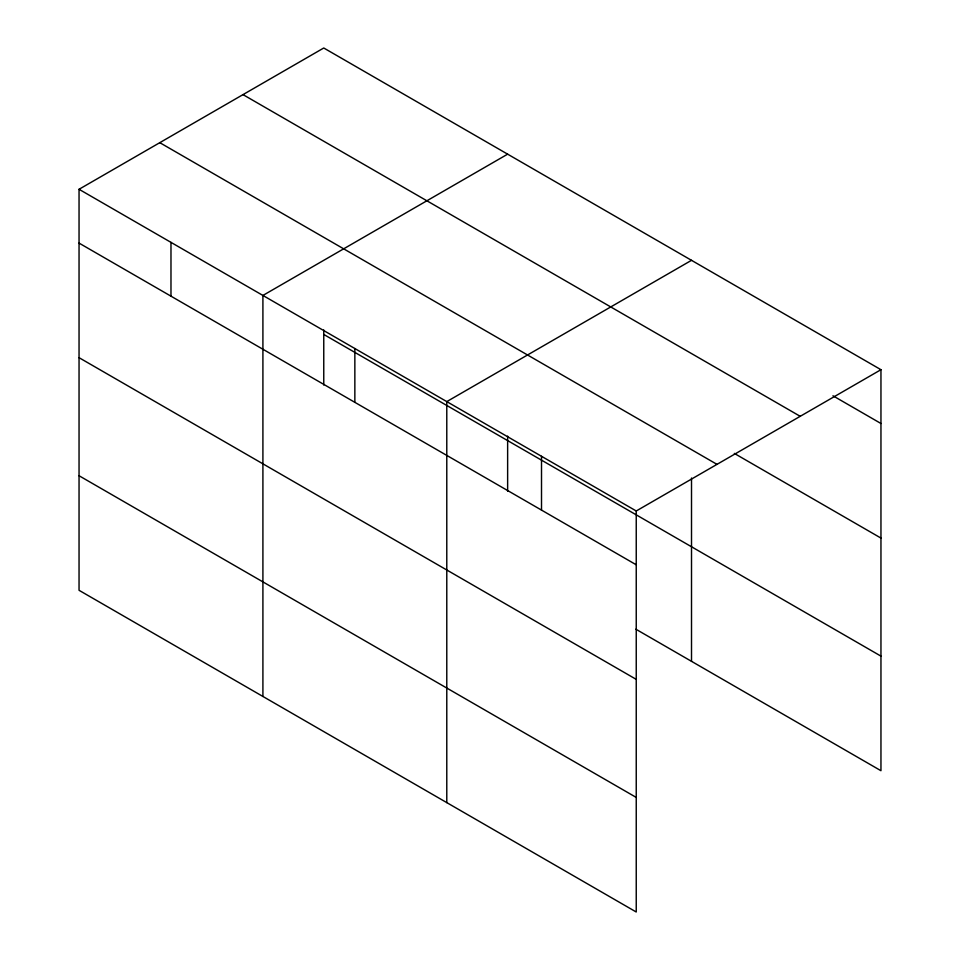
<?xml version="1.0" encoding="UTF-8"?>
<svg xmlns="http://www.w3.org/2000/svg" width="960" height="960" viewBox="0 0 960 960"><rect width="100%" height="100%" fill="white"/><g stroke="black" fill="none" stroke-linecap="round" stroke-linejoin="round"><path stroke-width="1.44" d="M79.044 189.288L636.24 510.984L636.24 912L79.044 590.304L79.044 189.288L323.76 48L880.956 369.696L880.956 770.712L635.832 629.184M507.636 154.164L262.908 295.452L262.908 696.468M691.512 260.316L446.784 401.604L446.784 802.62M636.24 510.984L880.956 369.696M832.956 395.784L880.956 423.504M243 94.62L800.208 416.316M734.34 453.42L880.956 538.08M159.792 142.668L717 464.364M323.76 334.44L880.956 656.136M79.044 243.096L636.24 564.792M79.044 357.672L636.24 679.368M79.044 475.728L636.24 797.424M691.512 478.02L691.512 661.332M541.512 456.3L541.512 510.096M507.636 436.116L507.636 491.184M354.852 348.528L354.852 402.336M323.76 329.952L323.76 385.032M170.976 242.376L170.976 296.172"/></g></svg>
